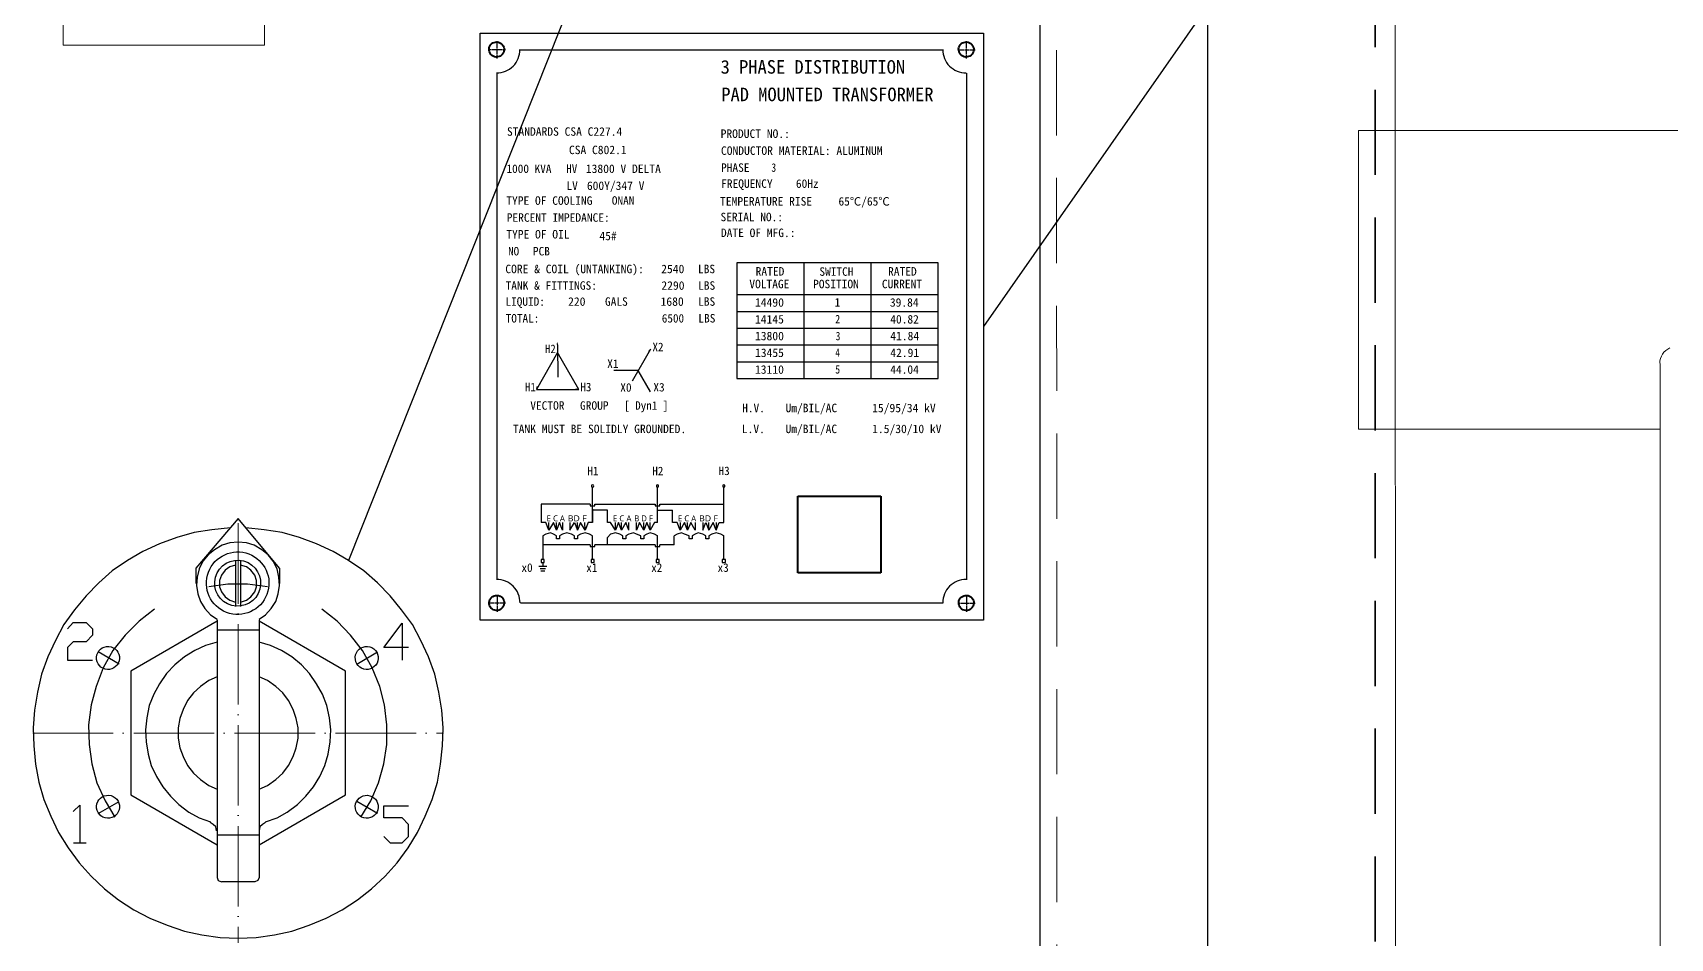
# Model space of a CAD drawing. Header units: millimetres. Extents: x -41310 to 13905, y 1865 to 89610.
# Drawn here: x 6033.7 to 6522.1, y 6942.7 to 7212.7 of the extents above; entities that cross this region are included whole.
import ezdxf

# ---------------------------------------------------------------- set-up
doc = ezdxf.new("R2010")
doc.units = ezdxf.units.MM
for name, pattern in [('ACAD_ISO04W100', [30, 24, -3, 0, -3]), ('CENTER2', [1.125, 0.75, -0.125, 0.125, -0.125]), ('DASHED', [19.05, 12.7, -6.35])]:
    doc.linetypes.add(name, pattern=pattern)
for name, color, linetype in [('01粗实线', 7, 'Continuous'), ('5尺寸标注层', 3, 'Continuous'), ('PDF_Geometry', 7, 'Continuous'), ('PDF_Solid Fills', 7, 'Continuous'), ('PDF_Text', 7, 'Continuous'), ('PDF_几何图形', 7, 'Continuous')]:
    doc.layers.add(name, color=color, linetype=linetype)
for name, color, linetype, lineweight in [('04细虚线', 6, 'DASHED', 20), ('06细中心线', 1, 'ACAD_ISO04W100', 20), ('1中心线', 1, 'CENTER2', 20), ('1粗实线', 4, 'Continuous', 40), ('1轮廓实线层', 7, 'Continuous', 0), ('2虚线层', 6, 'DASHED', 35)]:
    doc.layers.add(name, color=color, linetype=linetype, lineweight=lineweight)
doc.styles.add('PDF FangSong', font='simfang.ttf')
doc.styles.add('PDF Microsoft YaHei', font='msyh.ttc')

msp = doc.modelspace()

# ---------------------------------------------------------------- hatches: boundary and pattern name
at = {"layer": 'PDF_Solid Fills', "transparency": 33554559, "extrusion": (-0.004685, -0.017452, 0.999837)}
for points in [[(4132.32, 8483.37), (4132.76, 8482.62), (4132.32, 8482.5)], [(4133.12, 8480.39), (4133.9, 8479.9), (4133.57, 8479.58)], [(4159.63, 8488.49), (4159.63, 8487.62), (4159.19, 8487.73)], [(4150.69, 8479.52), (4151.45, 8479.96), (4151.56, 8479.52)], [(4129.85, 8468.11), (4129.83, 8469.03), (4130.27, 8468.92)], [(4142.11, 8471.4), (4141.3, 8470.95), (4141.18, 8471.38)], [(4162.92, 8476.23), (4162.15, 8476.72), (4162.47, 8477.04)]]:
    msp.add_hatch(color=256, dxfattribs=at).paths.add_polyline_path(points)

# ---------------------------------------------------------------- linework, layer by layer
at = {"layer": '01粗实线', "ltscale": 2, "extrusion": (-0.004685, -0.017452, 0.999837)}
for p, q in [((6384.06, 7442.98, 159.84), (6384.16, 6193.17, 138.02)), ((6334.06, 7392.99, 158.73), (6334.16, 6243.16, 138.66))]:
    msp.add_line(p, q, dxfattribs=at)
at = {"layer": '04细虚线', "ltscale": 2, "extrusion": (-0.004685, -0.017452, 0.999837)}
msp.add_line((6339.06, 7397.99, 158.84), (6339.16, 6238.16, 138.6), dxfattribs=at)
at = {"layer": '06细中心线', "extrusion": (-0.004685, -0.017452, 0.999837)}
for p, q in [((6094.95, 7066.45, 151.91), (6094.96, 6941.31, 149.72)), ((6033.71, 7003.88, 150.53), (6156.2, 7003.88, 151.1))]:
    msp.add_line(p, q, dxfattribs=at)
at = {"layer": '1中心线', "lineweight": 25, "extrusion": (-0.004685, -0.017452, 0.999837)}
for p, q in [((6172.17, 7205.04, 154.69), (6172.17, 7210.15, 154.78)), ((6312.22, 7205.04, 155.35), (6312.22, 7210.15, 155.44)), ((6174.72, 7207.6, 154.75), (6169.61, 7207.6, 154.72)), ((6309.67, 7207.6, 155.38), (6314.78, 7207.6, 155.4)), ((6174.74, 7042.57, 151.87), (6169.63, 7042.57, 151.84)), ((6172.18, 7045.12, 151.9), (6172.18, 7040.01, 151.81)), ((6309.68, 7042.57, 152.5), (6314.79, 7042.57, 152.52)), ((6312.24, 7045.12, 152.55), (6312.24, 7040.01, 152.47))]:
    msp.add_line(p, q, dxfattribs=at)
at = {"layer": '1粗实线', "ltscale": 196.02172, "extrusion": (-0.004685, -0.017452, 0.999837)}
msp.add_line((6239.82, 7077.52, 152.78), (6239.82, 7077.52, 152.78), dxfattribs=at)
at = {"layer": '1粗实线', "ltscale": 196.02172}
for p, q in [((6261.91, 7051.62, 152.43), (6261.91, 7074.46, 152.83)), ((6261.91, 7074.46, 152.83), (6286.68, 7074.46, 152.95)), ((6286.68, 7074.46, 152.95), (6286.69, 7051.62, 152.55)), ((6286.69, 7051.62, 152.55), (6261.91, 7051.62, 152.43))]:
    msp.add_line(p, q, dxfattribs=at)
at = {"layer": '1粗实线', "ltscale": 196.02172, "extrusion": (-0.004685, -0.017452, 0.999837)}
for centre in [(4092.25, 8562.86), (4227.51, 8599.18), (4135.05, 8403.45), (4270.32, 8439.77)]:
    msp.add_circle(centre, 2.25, dxfattribs=at)
at = {"layer": '1轮廓实线层', "ltscale": 2, "extrusion": (-0.004685, -0.017452, 0.999837)}
msp.add_line((6440.05, 7534.97, 161.7), (6440.18, 5989.2, 134.72), dxfattribs=at)
at = {"layer": '1轮廓实线层', "extrusion": (-0.004685, -0.017452, 0.999837)}
for p, q in [((6042.78, 7269.01, 155.2), (6042.79, 7209.02, 154.15)), ((6102.79, 7209.02, 154.43), (6102.78, 7269.01, 155.48)), ((6042.79, 7209.02, 154.15), (6102.79, 7209.02, 154.43)), ((7099.07, 7183.52, 158.66), (6429.08, 7183.52, 155.52)), ((6429.09, 7094.53, 153.96), (6429.08, 7183.52, 155.52)), ((6519.16, 6164.18, 138.15), (6519.08, 7114.03, 154.73)), ((6519.09, 7094.53, 154.39), (6429.09, 7094.53, 153.96))]:
    msp.add_line(p, q, dxfattribs=at)
msp.add_arc((4456.39, 8563.74), 5, 128.6083, 195.0301, dxfattribs=at)
at = {"layer": '2虚线层', "ltscale": 2, "extrusion": (-0.004685, -0.017452, 0.999837)}
msp.add_line((6434.18, 5989.2, 134.69), (6434.05, 7534.97, 161.68), dxfattribs=at)
at = {"layer": '5尺寸标注层', "ltscale": 2, "extrusion": (-0.004685, -0.017452, 0.999837)}
for p, q in [((6394.25, 7724.75, 82.12), (6127.9, 7055.31, 151.87)), ((6736.8, 7725.59, 83.74), (6317.23, 7125.08, 153.97))]:
    msp.add_line(p, q, dxfattribs=at)
at = {"layer": 'PDF_Geometry', "lineweight": 25, "extrusion": (-0.004685, -0.017452, 0.999837)}
for p, q in [((6167.17, 7212.6, 154.8), (6317.22, 7212.6, 155.5)), ((6167.18, 7037.57, 151.74), (6167.17, 7212.6, 154.8)), ((6317.22, 7212.6, 155.5), (6317.24, 7037.57, 152.45)), ((6179.13, 7207.6, 154.77), (6305.2, 7207.6, 155.36)), ((6172.18, 7049.59, 151.98), (6172.17, 7200.63, 154.61)), ((6312.17, 7200.63, 155.27), (6312.18, 7049.59, 152.63)), ((6303.74, 7144.04, 154.24), (6243.69, 7144.04, 153.96)), ((6243.69, 7144.04, 153.96), (6243.69, 7109.61, 153.36)), ((6263.69, 7144.04, 154.05), (6263.69, 7109.61, 153.45)), ((6283.69, 7144.04, 154.15), (6283.69, 7109.61, 153.55)), ((6303.75, 7109.61, 153.64), (6303.74, 7144.04, 154.24)), ((6243.69, 7134.66, 153.8), (6303.75, 7134.66, 154.08)), ((6243.69, 7129.61, 153.71), (6303.75, 7129.61, 153.99)), ((6243.69, 7124.61, 153.62), (6303.75, 7124.61, 153.9)), ((6190.26, 7117.36, 153.24), (6183.92, 7106.35, 153.02)), ((6190.26, 7119.61, 153.28), (6190.27, 7110, 153.12)), ((6196.61, 7106.35, 153.08), (6190.26, 7117.36, 153.24)), ((6217.96, 7118.31, 153.39), (6212.46, 7108.82, 153.2)), ((6243.69, 7119.61, 153.53), (6303.75, 7119.61, 153.82)), ((6214.31, 7111.97, 153.26), (6207.01, 7111.97, 153.23)), ((6217.96, 7105.62, 153.17), (6214.31, 7111.97, 153.26)), ((6243.69, 7114.61, 153.45), (6303.75, 7114.61, 153.73)), ((6183.92, 7106.35, 153.02), (6196.61, 7106.35, 153.08)), ((6243.69, 7109.61, 153.36), (6303.75, 7109.61, 153.64)), ((6200.38, 7077.77, 152.6), (6200.32, 7077.55, 152.6)), ((6200.38, 7077.77, 152.6), (6200.32, 7077.55, 152.6)), ((6200.32, 7077.55, 152.6), (6200.38, 7077.27, 152.59)), ((6200.32, 7077.55, 152.6), (6200.38, 7077.27, 152.59)), ((6200.66, 7077.88, 152.6), (6200.38, 7077.77, 152.6)), ((6200.66, 7077.88, 152.6), (6200.38, 7077.77, 152.6)), ((6200.38, 7077.27, 152.59), (6200.66, 7077.15, 152.59)), ((6200.38, 7077.27, 152.59), (6200.66, 7077.15, 152.59)), ((6200.94, 7077.77, 152.6), (6200.66, 7077.88, 152.6)), ((6200.94, 7077.77, 152.6), (6200.66, 7077.88, 152.6)), ((6200.66, 7077.15, 152.59), (6200.94, 7077.27, 152.59)), ((6200.66, 7077.15, 152.59), (6200.94, 7077.27, 152.59)), ((6200.66, 7066.61, 152.41), (6200.66, 7077.15, 152.59)), ((6201, 7077.55, 152.6), (6200.94, 7077.77, 152.6)), ((6201, 7077.55, 152.6), (6200.94, 7077.77, 152.6)), ((6200.94, 7077.27, 152.59), (6201, 7077.55, 152.6)), ((6200.94, 7077.27, 152.59), (6201, 7077.55, 152.6)), ((6219.76, 7077.77, 152.69), (6219.71, 7077.55, 152.69)), ((6219.71, 7077.55, 152.69), (6219.76, 7077.27, 152.68)), ((6220.04, 7077.88, 152.69), (6219.76, 7077.77, 152.69)), ((6219.76, 7077.27, 152.68), (6220.04, 7077.15, 152.68)), ((6220.32, 7077.77, 152.69), (6220.04, 7077.88, 152.69)), ((6220.04, 7077.15, 152.68), (6220.32, 7077.27, 152.69)), ((6220.04, 7066.61, 152.5), (6220.04, 7077.15, 152.68)), ((6220.38, 7077.55, 152.69), (6220.32, 7077.77, 152.69)), ((6220.32, 7077.27, 152.69), (6220.38, 7077.55, 152.69)), ((6239.54, 7077.77, 152.78), (6239.48, 7077.55, 152.78)), ((6239.48, 7077.55, 152.78), (6239.54, 7077.27, 152.78)), ((6239.82, 7077.88, 152.79), (6239.54, 7077.77, 152.78)), ((6239.54, 7077.27, 152.78), (6239.82, 7077.15, 152.77)), ((6240.1, 7077.77, 152.79), (6239.82, 7077.88, 152.79)), ((6239.82, 7077.15, 152.77), (6240.1, 7077.27, 152.78)), ((6239.82, 7066.61, 152.59), (6239.82, 7077.15, 152.77)), ((6240.16, 7077.55, 152.78), (6240.1, 7077.77, 152.79)), ((6240.1, 7077.27, 152.78), (6240.16, 7077.55, 152.78)), ((6185.38, 7072.12, 152.43), (6185.38, 7066.61, 152.34)), ((6199.99, 7072.12, 152.5), (6185.38, 7072.12, 152.43)), ((6199.99, 7072.12, 152.5), (6199.99, 7071.67, 152.49)), ((6201.34, 7071.67, 152.5), (6201.34, 7072.12, 152.51)), ((6201.34, 7072.12, 152.51), (6219.37, 7072.12, 152.59)), ((6219.37, 7072.12, 152.59), (6219.37, 7071.67, 152.58)), ((6220.72, 7071.67, 152.59), (6220.72, 7072.12, 152.6)), ((6220.72, 7072.12, 152.6), (6239.82, 7072.12, 152.69)), ((6199.99, 7071.67, 152.49), (6201.34, 7071.67, 152.5)), ((6200.66, 7066.61, 152.41), (6200.66, 7070.66, 152.48)), ((6200.66, 7070.66, 152.48), (6200.66, 7066.61, 152.41)), ((6205.16, 7070.38, 152.49), (6200.66, 7070.38, 152.47)), ((6205.16, 7066.61, 152.43), (6205.16, 7070.38, 152.49)), ((6219.37, 7071.67, 152.58), (6220.72, 7071.67, 152.59)), ((6220.04, 7070.38, 152.56), (6224.54, 7070.38, 152.58)), ((6224.54, 7066.61, 152.52), (6224.54, 7070.38, 152.58)), ((6186.73, 7066.61, 152.34), (6185.38, 7066.61, 152.34)), ((6186.73, 7063.13, 152.28), (6185.83, 7062.68, 152.27)), ((6185.83, 7062.68, 152.27), (6185.83, 7055.6, 152.15)), ((6187.63, 7064.36, 152.31), (6186.73, 7066.61, 152.34)), ((6188.08, 7063.58, 152.3), (6186.73, 7063.13, 152.28)), ((6188.98, 7066.61, 152.35), (6187.63, 7064.36, 152.31)), ((6187.63, 7064.36, 152.31), (6187.63, 7066.61, 152.35)), ((6188.98, 7063.13, 152.29), (6188.08, 7063.58, 152.3)), ((6189.88, 7064.36, 152.32), (6188.98, 7066.61, 152.35)), ((6189.88, 7062.68, 152.29), (6188.98, 7063.13, 152.29)), ((6190.77, 7066.61, 152.36), (6189.88, 7064.36, 152.32)), ((6189.88, 7064.36, 152.32), (6189.88, 7066.61, 152.36)), ((6189.88, 7061.78, 152.27), (6189.88, 7062.68, 152.29)), ((6191.67, 7064.36, 152.33), (6190.77, 7066.61, 152.36)), ((6191.67, 7063.13, 152.3), (6190.77, 7062.68, 152.29)), ((6190.77, 7062.68, 152.29), (6190.77, 7061.78, 152.28)), ((6191.67, 7066.61, 152.36), (6191.67, 7064.36, 152.33)), ((6193.02, 7063.58, 152.32), (6191.67, 7063.13, 152.3)), ((6194.37, 7063.13, 152.32), (6193.02, 7063.58, 152.32)), ((6193.92, 7066.61, 152.38), (6193.92, 7064.36, 152.34)), ((6193.92, 7064.36, 152.34), (6195.27, 7066.61, 152.38)), ((6195.27, 7062.68, 152.31), (6194.37, 7063.13, 152.32)), ((6195.27, 7066.61, 152.38), (6196.17, 7064.36, 152.35)), ((6195.27, 7061.78, 152.3), (6195.27, 7062.68, 152.31)), ((6197.07, 7066.61, 152.39), (6196.17, 7064.36, 152.35)), ((6196.17, 7064.36, 152.35), (6196.17, 7066.61, 152.39)), ((6197.07, 7063.13, 152.33), (6196.17, 7062.68, 152.32)), ((6196.17, 7062.68, 152.32), (6196.17, 7061.78, 152.3)), ((6198.42, 7064.36, 152.36), (6197.07, 7066.61, 152.39)), ((6198.42, 7063.58, 152.34), (6197.07, 7063.13, 152.33)), ((6198.42, 7064.36, 152.36), (6198.41, 7066.61, 152.4)), ((6199.31, 7066.61, 152.4), (6198.42, 7064.36, 152.36)), ((6199.76, 7063.13, 152.34), (6198.42, 7063.58, 152.34)), ((6200.66, 7066.61, 152.41), (6199.31, 7066.61, 152.4)), ((6200.66, 7062.68, 152.34), (6199.76, 7063.13, 152.34)), ((6200.66, 7055.6, 152.21), (6200.66, 7062.68, 152.34)), ((6206.06, 7066.61, 152.43), (6205.16, 7066.61, 152.43)), ((6206.06, 7063.13, 152.37), (6205.16, 7062.23, 152.35)), ((6205.16, 7059.98, 152.31), (6205.16, 7062.23, 152.35)), ((6207.46, 7064.36, 152.4), (6206.06, 7066.61, 152.43)), ((6207.46, 7063.58, 152.39), (6206.06, 7063.13, 152.37)), ((6208.36, 7066.61, 152.44), (6207.46, 7064.36, 152.4)), ((6207.46, 7064.36, 152.4), (6207.46, 7066.61, 152.44)), ((6208.81, 7063.13, 152.38), (6207.46, 7063.58, 152.39)), ((6209.26, 7064.36, 152.41), (6208.36, 7066.61, 152.44)), ((6209.71, 7062.68, 152.38), (6208.81, 7063.13, 152.38)), ((6209.26, 7064.36, 152.41), (6209.26, 7066.61, 152.45)), ((6210.61, 7066.61, 152.45), (6209.26, 7064.36, 152.41)), ((6209.71, 7061.78, 152.37), (6209.71, 7062.68, 152.38)), ((6211.5, 7064.36, 152.42), (6210.61, 7066.61, 152.45)), ((6211.5, 7063.13, 152.4), (6210.61, 7062.68, 152.38)), ((6210.61, 7062.68, 152.38), (6210.61, 7061.78, 152.37)), ((6211.5, 7064.36, 152.42), (6211.5, 7066.61, 152.46)), ((6212.85, 7063.58, 152.41), (6211.5, 7063.13, 152.4)), ((6213.75, 7063.13, 152.41), (6212.85, 7063.58, 152.41)), ((6214.65, 7066.61, 152.47), (6213.75, 7064.36, 152.43)), ((6213.75, 7064.36, 152.43), (6213.75, 7066.61, 152.47)), ((6215.1, 7062.68, 152.41), (6213.75, 7063.13, 152.41)), ((6216, 7064.36, 152.44), (6214.65, 7066.61, 152.47)), ((6215.1, 7061.78, 152.39), (6215.1, 7062.68, 152.41)), ((6216.9, 7066.61, 152.48), (6216, 7064.36, 152.44)), ((6216, 7064.36, 152.44), (6216, 7066.61, 152.48)), ((6216.9, 7063.13, 152.42), (6216, 7062.68, 152.41)), ((6216, 7062.68, 152.41), (6216, 7061.78, 152.39)), ((6217.8, 7064.36, 152.45), (6216.9, 7066.61, 152.48)), ((6217.8, 7063.58, 152.43), (6216.9, 7063.13, 152.42)), ((6219.15, 7066.61, 152.49), (6217.8, 7064.36, 152.45)), ((6217.8, 7064.36, 152.45), (6217.8, 7066.61, 152.49)), ((6219.15, 7063.13, 152.43), (6217.8, 7063.58, 152.43)), ((6220.04, 7066.61, 152.5), (6219.15, 7066.61, 152.49)), ((6220.04, 7062.68, 152.43), (6219.15, 7063.13, 152.43)), ((6220.04, 7062.68, 152.43), (6220.1, 7062.68, 152.43)), ((6220.04, 7055.6, 152.31), (6220.04, 7062.68, 152.43)), ((6225.89, 7066.61, 152.53), (6224.54, 7066.61, 152.52)), ((6225.89, 7063.13, 152.46), (6224.99, 7062.68, 152.45)), ((6224.99, 7059.98, 152.41), (6224.99, 7062.68, 152.45)), ((6226.79, 7064.36, 152.49), (6225.89, 7066.61, 152.53)), ((6227.24, 7063.58, 152.48), (6225.89, 7063.13, 152.46)), ((6226.79, 7066.61, 152.53), (6226.79, 7064.36, 152.49)), ((6228.13, 7066.61, 152.54), (6226.79, 7064.36, 152.49)), ((6228.13, 7063.13, 152.47), (6227.24, 7063.58, 152.48)), ((6229.03, 7064.36, 152.5), (6228.13, 7066.61, 152.54)), ((6229.48, 7062.68, 152.47), (6228.13, 7063.13, 152.47)), ((6229.03, 7064.36, 152.5), (6229.03, 7066.61, 152.54)), ((6229.93, 7066.61, 152.54), (6229.03, 7064.36, 152.5)), ((6229.48, 7061.78, 152.46), (6229.48, 7062.68, 152.47)), ((6231.28, 7064.36, 152.51), (6229.93, 7066.61, 152.54)), ((6231.28, 7063.13, 152.49), (6230.38, 7062.68, 152.48)), ((6230.38, 7062.68, 152.48), (6230.38, 7061.78, 152.46)), ((6231.28, 7066.61, 152.55), (6231.28, 7064.36, 152.51)), ((6232.18, 7063.58, 152.5), (6231.28, 7063.13, 152.49)), ((6233.53, 7063.13, 152.5), (6232.18, 7063.58, 152.5)), ((6233.53, 7066.61, 152.56), (6233.53, 7064.36, 152.52)), ((6233.53, 7064.36, 152.52), (6234.43, 7066.61, 152.57)), ((6234.43, 7062.68, 152.5), (6233.53, 7063.13, 152.5)), ((6234.43, 7066.61, 152.57), (6235.32, 7064.36, 152.53)), ((6234.43, 7061.78, 152.48), (6234.43, 7062.68, 152.5)), ((6236.67, 7066.61, 152.58), (6235.32, 7064.36, 152.53)), ((6235.32, 7064.36, 152.53), (6235.32, 7066.61, 152.57)), ((6236.22, 7063.13, 152.51), (6235.32, 7062.68, 152.5)), ((6235.32, 7062.68, 152.5), (6235.32, 7061.78, 152.49)), ((6237.57, 7063.58, 152.53), (6236.22, 7063.13, 152.51)), ((6237.57, 7064.36, 152.54), (6236.67, 7066.61, 152.58)), ((6237.57, 7064.36, 152.54), (6238.47, 7066.61, 152.58)), ((6237.57, 7066.61, 152.58), (6237.57, 7064.36, 152.54)), ((6238.92, 7063.13, 152.53), (6237.57, 7063.58, 152.53)), ((6238.47, 7066.61, 152.58), (6239.82, 7066.61, 152.59)), ((6239.82, 7062.68, 152.52), (6238.92, 7063.13, 152.53)), ((6239.82, 7062.68, 152.52), (6239.88, 7062.68, 152.52)), ((6239.82, 7055.6, 152.4), (6239.82, 7062.68, 152.52)), ((6199.99, 7059.98, 152.29), (6185.83, 7059.98, 152.22)), ((6190.77, 7061.78, 152.28), (6189.88, 7061.78, 152.27)), ((6196.17, 7061.78, 152.3), (6195.27, 7061.78, 152.3)), ((6199.99, 7059.98, 152.29), (6199.99, 7059.53, 152.28)), ((6199.99, 7059.53, 152.28), (6201.34, 7059.53, 152.29)), ((6201.34, 7059.53, 152.29), (6201.34, 7059.98, 152.29)), ((6219.37, 7059.98, 152.38), (6201.34, 7059.98, 152.29)), ((6210.61, 7061.78, 152.37), (6209.71, 7061.78, 152.37)), ((6216, 7061.78, 152.39), (6215.1, 7061.78, 152.39)), ((6219.37, 7059.98, 152.38), (6219.37, 7059.53, 152.37)), ((6219.37, 7059.53, 152.37), (6220.72, 7059.53, 152.38)), ((6220.72, 7059.53, 152.38), (6220.72, 7059.98, 152.39)), ((6224.99, 7059.98, 152.41), (6220.72, 7059.98, 152.39)), ((6230.38, 7061.78, 152.46), (6229.48, 7061.78, 152.46)), ((6235.32, 7061.78, 152.49), (6234.43, 7061.78, 152.48)), ((6187.01, 7053.52, 152.11), (6184.6, 7053.52, 152.1)), ((6186.62, 7052.85, 152.1), (6185.05, 7052.85, 152.09)), ((6185.83, 7055.6, 152.15), (6185.38, 7055.6, 152.14)), ((6185.38, 7055.6, 152.14), (6185.38, 7055.15, 152.14)), ((6185.38, 7055.15, 152.14), (6185.38, 7054.7, 152.13)), ((6185.38, 7054.7, 152.13), (6185.83, 7054.7, 152.13)), ((6186.28, 7055.6, 152.15), (6185.83, 7055.6, 152.15)), ((6185.83, 7054.7, 152.13), (6186.28, 7054.7, 152.13)), ((6185.83, 7054.7, 152.13), (6185.83, 7053.52, 152.11)), ((6186.28, 7055.15, 152.14), (6186.28, 7055.6, 152.15)), ((6186.28, 7054.7, 152.13), (6186.28, 7055.15, 152.14)), ((6200.66, 7055.6, 152.21), (6200.21, 7055.6, 152.21)), ((6200.21, 7055.6, 152.21), (6200.21, 7055.15, 152.2)), ((6200.21, 7055.15, 152.2), (6200.21, 7054.7, 152.2)), ((6200.21, 7054.7, 152.2), (6200.66, 7054.7, 152.2)), ((6201.11, 7055.6, 152.22), (6200.66, 7055.6, 152.21)), ((6200.66, 7054.7, 152.2), (6201.11, 7054.7, 152.2)), ((6201.11, 7055.15, 152.21), (6201.11, 7055.6, 152.22)), ((6201.11, 7054.7, 152.2), (6201.11, 7055.15, 152.21)), ((6220.04, 7055.6, 152.31), (6219.6, 7055.6, 152.3)), ((6219.6, 7055.6, 152.3), (6219.6, 7055.15, 152.3)), ((6219.6, 7055.15, 152.3), (6219.6, 7054.7, 152.29)), ((6219.6, 7054.7, 152.29), (6220.04, 7054.7, 152.29)), ((6220.49, 7055.6, 152.31), (6220.04, 7055.6, 152.31)), ((6220.04, 7054.7, 152.29), (6220.49, 7054.7, 152.29)), ((6220.49, 7055.15, 152.3), (6220.49, 7055.6, 152.31)), ((6220.49, 7054.7, 152.29), (6220.49, 7055.15, 152.3)), ((6239.82, 7055.6, 152.4), (6239.37, 7055.6, 152.4)), ((6239.37, 7055.6, 152.4), (6239.37, 7055.15, 152.39)), ((6239.37, 7055.15, 152.39), (6239.37, 7054.7, 152.38)), ((6239.37, 7054.7, 152.38), (6239.82, 7054.7, 152.38)), ((6240.27, 7055.6, 152.4), (6239.82, 7055.6, 152.4)), ((6239.82, 7054.7, 152.38), (6240.27, 7054.7, 152.38)), ((6240.27, 7055.15, 152.39), (6240.27, 7055.6, 152.4)), ((6240.27, 7054.7, 152.38), (6240.27, 7055.15, 152.39)), ((6186.45, 7052.17, 152.09), (6185.21, 7052.17, 152.08)), ((6305.21, 7042.57, 152.48), (6179.15, 7042.57, 151.89)), ((6317.24, 7037.57, 152.45), (6167.18, 7037.57, 151.74))]:
    msp.add_line(p, q, dxfattribs=at)
for centre, radius, start, end in [((4092.29, 8562.82), 6.93, 284.7489, 15.4806), ((4227.46, 8599.13), 6.95, 194.7661, 285.0568), ((4135.05, 8403.5), 6.96, 14.6205, 105.1475), ((4270.27, 8439.79), 6.99, 105.1755, 195.2421)]:
    msp.add_arc(centre, radius, start, end, dxfattribs=at)
at = {"layer": 'PDF_几何图形', "extrusion": (-0.004685, -0.017452, 0.999837)}
for p, q in [((6094.95, 7067.88, 151.93), (6082.37, 7053.02, 151.62)), ((6107.33, 7053.02, 151.73), (6094.95, 7067.88, 151.93)), ((6076.66, 7062.17, 151.75), (6071.52, 7060.26, 151.69)), ((6081.8, 7063.69, 151.8), (6076.66, 7062.17, 151.75)), ((6087.14, 7064.45, 151.84), (6081.8, 7063.69, 151.8)), ((6092.66, 7065.02, 151.87), (6087.14, 7064.45, 151.84)), ((6102.76, 7064.45, 151.91), (6097.23, 7065.02, 151.89)), ((6108.09, 7063.69, 151.92), (6102.76, 7064.45, 151.91)), ((6113.23, 7062.17, 151.92), (6108.09, 7063.69, 151.92)), ((6118.38, 7060.26, 151.91), (6113.23, 7062.17, 151.92)), ((6066.56, 7057.98, 151.63), (6061.99, 7055.31, 151.56)), ((6071.52, 7060.26, 151.69), (6066.56, 7057.98, 151.63)), ((6087.9, 7058.55, 151.74), (6085.99, 7057.02, 151.7)), ((6090.18, 7059.88, 151.77), (6087.9, 7058.55, 151.74)), ((6092.47, 7060.64, 151.8), (6090.18, 7059.88, 151.77)), ((6094.95, 7060.83, 151.81), (6092.47, 7060.64, 151.8)), ((6097.42, 7060.64, 151.82), (6094.95, 7060.83, 151.81)), ((6099.71, 7059.88, 151.82), (6097.42, 7060.64, 151.82)), ((6101.99, 7058.55, 151.8), (6099.71, 7059.88, 151.82)), ((6103.9, 7057.02, 151.79), (6101.99, 7058.55, 151.8)), ((6123.33, 7057.98, 151.89), (6118.38, 7060.26, 151.91)), ((6127.9, 7055.31, 151.87), (6123.33, 7057.98, 151.89)), ((6057.42, 7052.26, 151.49), (6053.42, 7048.64, 151.4)), ((6061.99, 7055.31, 151.56), (6057.42, 7052.26, 151.49)), ((6082.37, 7053.02, 151.62), (6082.37, 7048.45, 151.54)), ((6083.33, 7052.83, 151.62), (6082.76, 7050.36, 151.57)), ((6084.47, 7055.12, 151.66), (6083.33, 7052.83, 151.62)), ((6085.99, 7057.02, 151.7), (6084.47, 7055.12, 151.66)), ((6091.14, 7052.45, 151.65), (6089.99, 7050.93, 151.61)), ((6092.47, 7053.41, 151.67), (6091.14, 7052.45, 151.65)), ((6094.18, 7053.98, 151.69), (6092.47, 7053.41, 151.67)), ((6094.18, 7055.31, 151.71), (6094.19, 7041.6, 151.47)), ((6095.71, 7055.31, 151.72), (6095.71, 7041.6, 151.48)), ((6097.42, 7053.41, 151.69), (6095.71, 7053.98, 151.69)), ((6098.76, 7052.45, 151.68), (6097.42, 7053.41, 151.69)), ((6099.9, 7050.93, 151.66), (6098.76, 7052.45, 151.68)), ((6105.42, 7055.12, 151.76), (6103.9, 7057.02, 151.79)), ((6106.57, 7052.83, 151.73), (6105.42, 7055.12, 151.76)), ((6107.14, 7050.36, 151.68), (6106.57, 7052.83, 151.73)), ((6107.33, 7053.02, 151.73), (6107.33, 7048.45, 151.65)), ((6132.48, 7052.26, 151.84), (6127.9, 7055.31, 151.87)), ((6136.48, 7048.64, 151.79), (6132.48, 7052.26, 151.84)), ((6053.42, 7048.64, 151.4), (6049.61, 7044.83, 151.32)), ((6082.76, 7050.36, 151.57), (6082.56, 7047.88, 151.53)), ((6082.56, 7047.88, 151.53), (6082.95, 7045.41, 151.49)), ((6089.99, 7050.93, 151.61), (6089.42, 7049.41, 151.59)), ((6089.42, 7049.41, 151.59), (6089.42, 7047.5, 151.55)), ((6089.42, 7047.5, 151.55), (6089.99, 7045.98, 151.53)), ((6100.47, 7049.41, 151.64), (6099.9, 7050.93, 151.66)), ((6099.9, 7045.98, 151.57), (6100.47, 7047.5, 151.6)), ((6100.47, 7047.5, 151.6), (6100.47, 7049.41, 151.64)), ((6106.95, 7045.41, 151.6), (6107.33, 7047.88, 151.64)), ((6107.33, 7047.88, 151.64), (6107.14, 7050.36, 151.68)), ((6140.29, 7044.83, 151.74), (6136.48, 7048.64, 151.79)), ((6049.61, 7044.83, 151.32), (6046.18, 7040.64, 151.23)), ((6082.95, 7045.41, 151.49), (6083.71, 7043.12, 151.45)), ((6083.71, 7043.12, 151.45), (6085.04, 7041.03, 151.42)), ((6089.99, 7045.98, 151.53), (6091.14, 7044.45, 151.51)), ((6091.14, 7044.45, 151.51), (6092.47, 7043.5, 151.5)), ((6092.47, 7043.5, 151.5), (6094.19, 7042.93, 151.49)), ((6095.71, 7042.93, 151.5), (6097.42, 7043.5, 151.52)), ((6097.42, 7043.5, 151.52), (6098.76, 7044.45, 151.54)), ((6098.76, 7044.45, 151.54), (6099.9, 7045.98, 151.57)), ((6104.85, 7041.03, 151.51), (6106.19, 7043.12, 151.55)), ((6106.19, 7043.12, 151.55), (6106.95, 7045.41, 151.6)), ((6143.72, 7040.64, 151.69), (6140.29, 7044.83, 151.74)), ((6046.18, 7040.64, 151.23), (6042.94, 7036.26, 151.14)), ((6085.04, 7041.03, 151.42), (6086.76, 7039.12, 151.39)), ((6086.76, 7039.12, 151.39), (6088.66, 7037.79, 151.38)), ((6088.66, 7037.6, 151.38), (6088.67, 6960.84, 150.04)), ((6101.23, 7037.79, 151.44), (6103.14, 7039.12, 151.47)), ((6101.23, 7037.6, 151.43), (6101.24, 6960.84, 150.09)), ((6103.14, 7039.12, 151.47), (6104.85, 7041.03, 151.51)), ((6146.95, 7036.26, 151.63), (6143.72, 7040.64, 151.69)), ((6042.94, 7036.26, 151.14), (6040.47, 7031.5, 151.04)), ((6044.09, 7034.93, 151.12), (6045.8, 7036.83, 151.16)), ((6045.8, 7036.83, 151.16), (6049.61, 7036.83, 151.18)), ((6049.61, 7036.83, 151.18), (6051.51, 7034.93, 151.16)), ((6051.51, 7033.03, 151.12), (6049.61, 7031.12, 151.08)), ((6051.51, 7034.93, 151.16), (6051.51, 7033.03, 151.12)), ((6088.66, 7037.22, 151.37), (6062.95, 7022.36, 150.99)), ((6101.23, 7034.55, 151.38), (6088.66, 7034.55, 151.32)), ((6126.95, 7022.36, 151.29), (6101.23, 7037.22, 151.43)), ((6138.38, 7029.41, 151.47), (6143.91, 7036.64, 151.62)), ((6143.91, 7036.64, 151.62), (6143.91, 7025.6, 151.43)), ((6149.43, 7031.5, 151.55), (6146.95, 7036.26, 151.63)), ((6040.47, 7031.5, 151.04), (6038.18, 7026.55, 150.95)), ((6045.8, 7031.12, 151.06), (6044.09, 7029.41, 151.02)), ((6044.09, 7029.41, 151.02), (6044.09, 7025.6, 150.96)), ((6049.61, 7031.12, 151.08), (6045.8, 7031.12, 151.06)), ((6082, 7028.45, 151.18), (6078.95, 7026.55, 151.14)), ((6085.23, 7029.98, 151.23), (6082, 7028.45, 151.18)), ((6088.66, 7030.93, 151.26), (6085.23, 7029.98, 151.23)), ((6104.66, 7029.98, 151.32), (6101.24, 7030.93, 151.32)), ((6107.9, 7028.45, 151.31), (6104.66, 7029.98, 151.32)), ((6110.95, 7026.55, 151.29), (6107.9, 7028.45, 151.31)), ((6145.81, 7029.41, 151.5), (6138.38, 7029.41, 151.47)), ((6151.72, 7026.55, 151.48), (6149.43, 7031.5, 151.55)), ((6038.18, 7026.55, 150.95), (6036.28, 7021.41, 150.85)), ((6044.09, 7025.6, 150.96), (6051.52, 7025.6, 150.99)), ((6076.09, 7024.26, 151.08), (6073.61, 7021.6, 151.03)), ((6078.95, 7026.55, 151.14), (6076.09, 7024.26, 151.08)), ((6113.81, 7024.26, 151.26), (6110.95, 7026.55, 151.29)), ((6116.29, 7021.6, 151.23), (6113.81, 7024.26, 151.26)), ((6153.62, 7021.41, 151.4), (6151.72, 7026.55, 151.48)), ((6036.28, 7021.41, 150.85), (6035.13, 7016.07, 150.75)), ((6062.95, 7022.36, 150.99), (6062.95, 6985.41, 150.34)), ((6071.52, 7018.55, 150.96), (6069.8, 7015.5, 150.9)), ((6073.61, 7021.6, 151.03), (6071.52, 7018.55, 150.96)), ((6086.19, 7019.5, 151.05), (6083.71, 7017.79, 151.01)), ((6088.66, 7020.64, 151.08), (6086.19, 7019.5, 151.05)), ((6103.71, 7019.5, 151.13), (6101.24, 7020.64, 151.14)), ((6106.19, 7017.79, 151.11), (6103.71, 7019.5, 151.13)), ((6118.38, 7018.55, 151.18), (6116.29, 7021.6, 151.23)), ((6120.1, 7015.5, 151.14), (6118.38, 7018.55, 151.18)), ((6126.96, 6985.41, 150.64), (6126.95, 7022.36, 151.29)), ((6154.77, 7016.07, 151.31), (6153.62, 7021.41, 151.4)), ((6035.13, 7016.07, 150.75), (6034.18, 7010.74, 150.65)), ((6069.8, 7015.5, 150.9), (6068.47, 7012.07, 150.84)), ((6079.9, 7013.6, 150.92), (6078.57, 7010.93, 150.86)), ((6081.62, 7015.88, 150.96), (6079.9, 7013.6, 150.92)), ((6083.71, 7017.79, 151.01), (6081.62, 7015.88, 150.96)), ((6108.28, 7015.88, 151.09), (6106.19, 7017.79, 151.11)), ((6110, 7013.6, 151.06), (6108.28, 7015.88, 151.09)), ((6111.33, 7010.93, 151.02), (6110, 7013.6, 151.06)), ((6121.43, 7012.07, 151.08), (6120.1, 7015.5, 151.14)), ((6155.72, 7010.74, 151.22), (6154.77, 7016.07, 151.31)), ((6034.18, 7010.74, 150.65), (6033.8, 7005.41, 150.56)), ((6067.71, 7008.45, 150.77), (6067.33, 7004.84, 150.7)), ((6068.47, 7012.07, 150.84), (6067.71, 7008.45, 150.77)), ((6077.62, 7008.26, 150.81), (6077.04, 7005.41, 150.76)), ((6078.57, 7010.93, 150.86), (6077.62, 7008.26, 150.81)), ((6112.29, 7008.26, 150.97), (6111.33, 7010.93, 151.02)), ((6112.86, 7005.41, 150.93), (6112.29, 7008.26, 150.97)), ((6122.19, 7008.45, 151.02), (6121.43, 7012.07, 151.08)), ((6122.57, 7004.84, 150.96), (6122.19, 7008.45, 151.02)), ((6156.1, 7005.41, 151.13), (6155.72, 7010.74, 151.22)), ((6033.8, 7005.41, 150.56), (6033.99, 7000.07, 150.46)), ((6067.33, 7004.84, 150.7), (6067.52, 7001.22, 150.64)), ((6077.04, 7005.41, 150.76), (6077.04, 7002.36, 150.71)), ((6112.86, 7002.36, 150.87), (6112.86, 7005.41, 150.93)), ((6122.38, 7001.22, 150.9), (6122.57, 7004.84, 150.96)), ((6155.91, 7000.07, 151.04), (6156.1, 7005.41, 151.13)), ((6033.99, 7000.07, 150.46), (6034.56, 6994.55, 150.37)), ((6067.52, 7001.22, 150.64), (6068.09, 6997.6, 150.58)), ((6077.04, 7002.36, 150.71), (6077.62, 6999.5, 150.66)), ((6077.62, 6999.5, 150.66), (6078.57, 6996.84, 150.62)), ((6111.33, 6996.84, 150.77), (6112.29, 6999.5, 150.82)), ((6112.29, 6999.5, 150.82), (6112.86, 7002.36, 150.87)), ((6121.81, 6997.6, 150.83), (6122.38, 7001.22, 150.9)), ((6155.34, 6994.55, 150.94), (6155.91, 7000.07, 151.04)), ((6034.56, 6994.55, 150.37), (6035.52, 6989.22, 150.28)), ((6068.09, 6997.6, 150.58), (6069.04, 6994.17, 150.53)), ((6069.04, 6994.17, 150.53), (6070.57, 6990.93, 150.48)), ((6078.57, 6996.84, 150.62), (6079.9, 6994.17, 150.58)), ((6079.9, 6994.17, 150.58), (6081.62, 6991.88, 150.54)), ((6108.29, 6991.88, 150.67), (6110, 6994.17, 150.72)), ((6110, 6994.17, 150.72), (6111.33, 6996.84, 150.77)), ((6119.34, 6990.93, 150.7), (6120.86, 6994.17, 150.77)), ((6120.86, 6994.17, 150.77), (6121.81, 6997.6, 150.83)), ((6154.39, 6989.22, 150.84), (6155.34, 6994.55, 150.94)), ((6035.52, 6989.22, 150.28), (6037.04, 6984.07, 150.2)), ((6070.57, 6990.93, 150.48), (6072.47, 6987.88, 150.43)), ((6081.62, 6991.88, 150.54), (6083.71, 6989.98, 150.52)), ((6083.71, 6989.98, 150.52), (6086.19, 6988.26, 150.5)), ((6103.72, 6988.26, 150.59), (6106.19, 6989.98, 150.63)), ((6106.19, 6989.98, 150.63), (6108.29, 6991.88, 150.67)), ((6117.43, 6987.88, 150.64), (6119.34, 6990.93, 150.7)), ((6152.86, 6984.07, 150.74), (6154.39, 6989.22, 150.84)), ((6037.04, 6984.07, 150.2), (6039.14, 6979.12, 150.12)), ((6062.95, 6985.41, 150.34), (6088.67, 6970.55, 150.21)), ((6072.47, 6987.88, 150.43), (6074.76, 6985.03, 150.39)), ((6074.76, 6985.03, 150.39), (6077.24, 6982.55, 150.36)), ((6086.19, 6988.26, 150.5), (6088.67, 6987.12, 150.49)), ((6101.24, 6987.12, 150.55), (6103.72, 6988.26, 150.59)), ((6101.24, 6970.55, 150.26), (6126.96, 6985.41, 150.64)), ((6112.67, 6982.55, 150.53), (6115.15, 6985.03, 150.58)), ((6115.15, 6985.03, 150.58), (6117.43, 6987.88, 150.64)), ((6150.77, 6979.12, 150.65), (6152.86, 6984.07, 150.74)), ((6039.14, 6979.12, 150.12), (6041.42, 6974.17, 150.05)), ((6045.8, 6980.46, 150.18), (6047.71, 6982.36, 150.22)), ((6047.71, 6982.36, 150.22), (6047.71, 6971.12, 150.02)), ((6077.24, 6982.55, 150.36), (6080.28, 6980.26, 150.34)), ((6080.28, 6980.26, 150.34), (6083.33, 6978.55, 150.32)), ((6106.57, 6978.55, 150.43), (6109.62, 6980.26, 150.47)), ((6109.62, 6980.26, 150.47), (6112.67, 6982.55, 150.53)), ((6138.39, 6978.55, 150.58), (6138.39, 6982.17, 150.64)), ((6138.39, 6982.17, 150.64), (6145.82, 6982.17, 150.68)), ((6148.48, 6974.17, 150.55), (6150.77, 6979.12, 150.65)), ((6041.42, 6974.17, 150.05), (6044.28, 6969.6, 149.98)), ((6083.33, 6978.55, 150.32), (6086.76, 6977.41, 150.32)), ((6087.52, 6976.65, 150.31), (6086.57, 6977.22, 150.31)), ((6088.29, 6975.88, 150.3), (6087.52, 6976.65, 150.31)), ((6088.48, 6974.74, 150.28), (6088.29, 6975.88, 150.3)), ((6101.43, 6975.88, 150.36), (6101.24, 6974.74, 150.34)), ((6102.19, 6976.65, 150.38), (6101.43, 6975.88, 150.36)), ((6103.14, 6977.22, 150.39), (6102.19, 6976.65, 150.38)), ((6103.14, 6977.41, 150.39), (6106.57, 6978.55, 150.43)), ((6143.91, 6978.55, 150.6), (6138.39, 6978.55, 150.58)), ((6145.82, 6976.65, 150.58), (6143.91, 6978.55, 150.6)), ((6145.63, 6969.6, 150.46), (6148.48, 6974.17, 150.55)), ((6145.82, 6973.03, 150.52), (6145.82, 6976.65, 150.58)), ((6044.28, 6969.6, 149.98), (6047.52, 6965.22, 149.92)), ((6101.24, 6973.41, 150.31), (6088.67, 6973.41, 150.26)), ((6138.39, 6973.03, 150.48), (6140.29, 6971.12, 150.46)), ((6140.29, 6971.12, 150.46), (6143.91, 6971.12, 150.47)), ((6142.39, 6965.22, 150.36), (6145.63, 6969.6, 150.46)), ((6143.91, 6971.12, 150.47), (6145.82, 6973.03, 150.52)), ((6047.52, 6965.22, 149.92), (6051.14, 6961.22, 149.87)), ((6138.77, 6961.22, 150.28), (6142.39, 6965.22, 150.36)), ((6051.14, 6961.22, 149.87), (6055.14, 6957.41, 149.82)), ((6088.67, 6960.84, 150.04), (6089.05, 6959.88, 150.02)), ((6089.05, 6959.88, 150.02), (6090, 6959.5, 150.02)), ((6099.91, 6959.5, 150.07), (6090, 6959.5, 150.02)), ((6100.86, 6959.88, 150.08), (6099.91, 6959.5, 150.07)), ((6101.24, 6960.84, 150.09), (6100.86, 6959.88, 150.08)), ((6134.77, 6957.41, 150.19), (6138.77, 6961.22, 150.28)), ((6055.14, 6957.41, 149.82), (6059.33, 6954.17, 149.78)), ((6130.58, 6954.17, 150.12), (6134.77, 6957.41, 150.19)), ((6059.33, 6954.17, 149.78), (6063.9, 6951.12, 149.75)), ((6063.9, 6951.12, 149.75), (6068.67, 6948.65, 149.73)), ((6121.24, 6948.65, 149.98), (6126.01, 6951.12, 150.04)), ((6126.01, 6951.12, 150.04), (6130.58, 6954.17, 150.12)), ((6068.67, 6948.65, 149.73), (6073.81, 6946.55, 149.72)), ((6073.81, 6946.55, 149.72), (6078.95, 6944.84, 149.71)), ((6078.95, 6944.84, 149.71), (6084.1, 6943.69, 149.72)), ((6105.81, 6943.69, 149.82), (6110.96, 6944.84, 149.86)), ((6110.96, 6944.84, 149.86), (6116.1, 6946.55, 149.91)), ((6116.1, 6946.55, 149.91), (6121.24, 6948.65, 149.98)), ((6084.1, 6943.69, 149.72), (6089.62, 6942.93, 149.73)), ((6089.62, 6942.93, 149.73), (6094.96, 6942.74, 149.75)), ((6094.96, 6942.74, 149.75), (6100.29, 6942.93, 149.78)), ((6100.29, 6942.93, 149.78), (6105.81, 6943.69, 149.82))]:
    msp.add_line(p, q, dxfattribs=at)
at = {"layer": 'PDF_几何图形', "color": 180, "true_color": 0x3f00ff, "extrusion": (-0.004685, -0.017452, 0.999837)}
for p, q in [((6091.9, 7048.26, 151.58), (6086.18, 7047.5, 151.54)), ((6097.8, 7048.26, 151.6), (6091.9, 7048.26, 151.58)), ((6103.71, 7047.5, 151.62), (6097.8, 7048.26, 151.6)), ((6069.99, 7040.83, 151.34), (6065.42, 7037.22, 151.26)), ((6124.48, 7037.22, 151.54), (6119.9, 7040.83, 151.58)), ((6061.23, 7033.03, 151.17), (6057.61, 7028.45, 151.07)), ((6065.42, 7037.22, 151.26), (6061.23, 7033.03, 151.17)), ((6128.48, 7033.03, 151.48), (6124.48, 7037.22, 151.54)), ((6132.1, 7028.45, 151.42), (6128.48, 7033.03, 151.48)), ((6059.52, 7024.45, 151.01), (6053.23, 7028.07, 151.04)), ((6057.61, 7028.45, 151.07), (6054.75, 7023.31, 150.97)), ((6130.38, 7024.45, 151.34), (6136.48, 7028.07, 151.43)), ((6134.95, 7023.31, 151.34), (6132.1, 7028.45, 151.42)), ((6054.75, 7023.31, 150.97), (6052.66, 7017.79, 150.86)), ((6137.24, 7017.79, 151.26), (6134.95, 7023.31, 151.34)), ((6052.66, 7017.79, 150.86), (6051.14, 7012.26, 150.76)), ((6138.57, 7012.26, 151.17), (6137.24, 7017.79, 151.26)), ((6051.14, 7012.26, 150.76), (6050.37, 7006.36, 150.65)), ((6139.34, 7006.36, 151.07), (6138.57, 7012.26, 151.17)), ((6050.37, 7006.36, 150.65), (6050.57, 7000.45, 150.55)), ((6139.34, 7000.45, 150.96), (6139.34, 7006.36, 151.07)), ((6050.57, 7000.45, 150.55), (6051.33, 6994.74, 150.45)), ((6138.39, 6994.74, 150.86), (6139.34, 7000.45, 150.96)), ((6051.33, 6994.74, 150.45), (6052.85, 6989.03, 150.36)), ((6136.86, 6989.03, 150.75), (6138.39, 6994.74, 150.86)), ((6052.85, 6989.03, 150.36), (6055.33, 6983.69, 150.28)), ((6134.58, 6983.69, 150.65), (6136.86, 6989.03, 150.75)), ((6053.23, 6979.88, 150.2), (6059.52, 6983.5, 150.29)), ((6055.33, 6983.69, 150.28), (6058.19, 6978.74, 150.21)), ((6136.48, 6979.88, 150.59), (6130.39, 6983.5, 150.63)), ((6131.53, 6978.74, 150.55), (6134.58, 6983.69, 150.65))]:
    msp.add_line(p, q, dxfattribs=at)
at = {"layer": 'PDF_几何图形', "color": 5, "true_color": 0x0000ff, "extrusion": (-0.004685, -0.017452, 0.999837)}
msp.add_line((6045.81, 6971.12, 150.01), (6049.62, 6971.12, 150.03), dxfattribs=at)
at = {"layer": 'PDF_几何图形', "extrusion": (-0.004685, -0.017452, 0.999837)}
for centre, radius in [((4058.93, 8389.11), 9.33), ((4058.93, 8389.11), 6.86), ((4027.36, 8357.55), 3.43), ((4101.88, 8377.56), 3.43), ((4038.87, 8314.69), 3.43), ((4113.39, 8334.69), 3.43)]:
    msp.add_circle(centre, radius, dxfattribs=at)

# ---------------------------------------------------------------- texts
at = {"layer": 'PDF_Text', "extrusion": (-0.004685, -0.017452, 0.999837), "style": 'PDF FangSong'}
for s, p in [('3 PHASE DISTRIBUTION', (4158.64, 8573.23)), ('PAD MOUNTED TRANSFORMER', (4160.97, 8565.35))]:
    msp.add_text(s, height=4.0449, rotation=15.0301, dxfattribs=at).set_placement(p)
at = {"layer": 'PDF_Text', "extrusion": (-0.004685, -0.017452, 0.999837)}
for s, height, style, width, p in [('STANDARDS CSA C227.4', 2.5347, 'PDF FangSong', 0.996897, (4101.9, 8538.81)), ('PRODUCT NO.:', 2.5347, 'PDF FangSong', 0.99786, (4163.62, 8554.72)), ('CSA C802.1', 2.535, 'PDF FangSong', 0.996897, (4121.18, 8538.32)), ('CONDUCTOR MATERIAL: ALUMINUM', 2.5347, 'PDF FangSong', 0.998476, (4165.02, 8549.86)), ('HV', 2.535, 'PDF FangSong', 0.950748, (4121.86, 8532.68)), ('PHASE', 2.535, 'PDF FangSong', 0.985228, (4166.35, 8544.98)), ('3', 2.53, 'PDF FangSong', 0.824342, (4180.86, 8548.88)), ('LV', 2.535, 'PDF FangSong', 0.979087, (4123.23, 8527.81)), ('FREQUENCY', 2.535, 'PDF FangSong', 0.990925, (4167.6, 8540.37)), ('60Hz', 2.535, 'PDF FangSong', 0.980805, (4189.16, 8546.16)), ('TYPE OF COOLING', 2.5347, 'PDF FangSong', 0.99325, (4107.04, 8518.87)), ('TEMPERATURE RISE', 2.5347, 'PDF FangSong', 0.995104, (4168.68, 8535.19)), ('65℃/65℃', 2.535, 'PDF FangSong', 0.98433, (4202.79, 8544.34)), ('PERCENT IMPEDANCE:', 2.5347, 'PDF FangSong', 0.990022, (4108.47, 8514.02)), ('SERIAL NO.:', 2.5347, 'PDF FangSong', 0.981992, (4170.03, 8530.72)), ('TYPE OF OIL', 2.5347, 'PDF FangSong', 0.994479, (4109.65, 8509.17)), ('DATE OF MFG.:', 2.5347, 'PDF FangSong', 0.991737, (4171.37, 8526.19)), ('NO', 2.535, 'PDF FangSong', 0.94333, (4111.51, 8504.43)), ('PCB', 2.535, 'PDF FangSong', 0.986198, (4118.61, 8506.34)), ('CORE & COIL (UNTANKING):', 2.5347, 'PDF FangSong', 0.998184, (4112.05, 8499.1)), ('LBS', 2.535, 'PDF FangSong', 0.985571, (4167.55, 8514)), ('RATED', 2.535, 'PDF FangSong', 0.993144, (4184.34, 8517.76)), ('SWITCH', 2.535, 'PDF FangSong', 0.980891, (4202.73, 8522.64)), ('RATED', 2.535, 'PDF FangSong', 0.993144, (4222.48, 8528)), ('TANK & FITTINGS:', 2.5347, 'PDF FangSong', 0.988717, (4113.39, 8494.35)), ('LBS', 2.535, 'PDF FangSong', 0.985572, (4168.87, 8509.24)), ('VOLTAGE', 2.535, 'PDF FangSong', 0.988174, (4183.51, 8513.64)), ('POSITION', 2.535, 'PDF FangSong', 0.987833, (4201.88, 8518.57)), ('CURRENT', 2.535, 'PDF FangSong', 0.993883, (4221.67, 8523.89)), ('LIQUID:', 2.535, 'PDF FangSong', 0.976012, (4114.6, 8489.72)), ('GALS', 2.535, 'PDF FangSong', 0.985081, (4143.28, 8497.42)), ('LBS', 2.535, 'PDF FangSong', 0.985572, (4170.11, 8504.63)), ('14490', 2.535, 'PDF FangSong', 1.000985, (4186.56, 8508.76)), ('1', 2.53, 'PDF FangSong', 0.985653, (4209.49, 8514.96)), ('TOTAL:', 2.535, 'PDF FangSong', 0.968789, (4115.98, 8484.92)), ('LBS', 2.535, 'PDF FangSong', 0.985572, (4171.46, 8499.82)), ('14145', 2.535, 'PDF FangSong', 1.000985, (4187.86, 8503.92)), ('2', 2.53, 'PDF FangSong', 0.858812, (4210.95, 8510.18)), ('13800', 2.535, 'PDF FangSong', 1.000985, (4189.15, 8499.09)), ('3', 2.53, 'PDF FangSong', 0.824342, (4212.38, 8505.33)), ('H2', 2.535, 'PDF FangSong', 0.931666, (4129.65, 8479.16)), ('X2', 2.535, 'PDF FangSong', 0.956432, (4160.46, 8488.02)), ('13455', 2.535, 'PDF FangSong', 1.000985, (4190.45, 8494.27)), ('4', 2.53, 'PDF FangSong', 0.781747, (4213.58, 8500.54)), ('X1', 2.535, 'PDF FangSong', 0.967858, (4148.73, 8479.69)), ('13110', 2.535, 'PDF FangSong', 1.000985, (4191.74, 8489.44)), ('5', 2.53, 'PDF FangSong', 0.834647, (4214.86, 8495.71)), ('H1', 2.535, 'PDF FangSong', 0.941848, (4126.85, 8466.6)), ('H3', 2.535, 'PDF FangSong', 0.95284, (4142.8, 8470.89)), ('X0', 2.535, 'PDF FangSong', 0.977455, (4154.32, 8473.86)), ('X3', 2.535, 'PDF FangSong', 0.977877, (4163.84, 8476.48)), ('VECTOR', 2.535, 'PDF FangSong', 0.985008, (4129.8, 8461.7)), ('GROUP', 2.535, 'PDF FangSong', 0.98833, (4144.12, 8465.54)), ('H.V.', 2.535, 'PDF FangSong', 0.982224, (4191.03, 8477.37)), ('Um/BIL/AC', 2.535, 'PDF FangSong', 0.99165, (4203.52, 8480.73)), ('TANK MUST BE SOLIDLY GROUNDED.', 2.5347, 'PDF FangSong', 0.99894, (4126.6, 8453.62)), ('L.V.', 2.535, 'PDF FangSong', 0.998704, (4192.54, 8471.33)), ('Um/BIL/AC', 2.535, 'PDF FangSong', 0.99165, (4205.13, 8474.71)), ('H1', 2.535, 'PDF FangSong', 0.962089, (4151.28, 8447.25)), ('H2', 2.535, 'PDF FangSong', 0.962089, (4170, 8452.28)), ('H3', 2.535, 'PDF FangSong', 0.962089, (4189.09, 8457.44)), ('E C', 1.785, 'PDF Microsoft YaHei', 1.010291, (4143.12, 8430.81)), ('A', 1.78, 'PDF Microsoft YaHei', 1.00004, (4146.97, 8431.84)), ('BD F', 1.785, 'PDF Microsoft YaHei', 1.12742, (4149.22, 8432.45)), ('E C', 1.785, 'PDF Microsoft YaHei', 1.010291, (4162.22, 8435.94)), ('A', 1.78, 'PDF Microsoft YaHei', 1.00004, (4166.13, 8436.99)), ('B D F', 1.785, 'PDF Microsoft YaHei', 0.999324, (4168.35, 8437.58)), ('E C', 1.785, 'PDF Microsoft YaHei', 1.010291, (4180.94, 8440.96)), ('A', 1.78, 'PDF Microsoft YaHei', 1.00004, (4184.78, 8441.99)), ('BD F', 1.785, 'PDF Microsoft YaHei', 1.12742, (4187.04, 8442.6)), ('x0', 2.535, 'PDF FangSong', 0.969143, (4139.79, 8414.32)), ('x1', 2.535, 'PDF FangSong', 0.958968, (4158.46, 8419.33)), ('x2', 2.535, 'PDF FangSong', 0.947822, (4177.18, 8424.36)), ('x3', 2.535, 'PDF FangSong', 0.969462, (4196.27, 8429.48))]:
    msp.add_text(s, height=height, rotation=15.0301, dxfattribs=dict(at, style=style, width=width)).set_placement(p)
at = {"layer": 'PDF_Text', "color": 1, "extrusion": (-0.004685, -0.017452, 0.999837), "style": 'PDF FangSong'}
for s, height, width, p in [('1000 KVA', 2.535, 0.972809, (4104.64, 8528.05)), ('13800 V DELTA', 2.5347, 0.998341, (4127.5, 8534.19)), ('600Y/347 V', 2.535, 0.994436, (4129.12, 8529.39)), ('ONAN', 2.535, 0.975892, (4137.44, 8527.06)), ('45#', 2.535, 0.995552, (4136.61, 8515.88)), ('2540', 2.535, 1.001365, (4156.95, 8511.16)), ('2290', 2.535, 1.001365, (4158.28, 8506.4)), ('220', 2.535, 1.002032, (4132.66, 8494.57)), ('1680', 2.535, 1.001365, (4159.29, 8501.72)), ('39.84', 2.535, 0.991188, (4225.43, 8519.2)), ('6500', 2.535, 0.964121, (4160.94, 8496.99)), ('40.82', 2.535, 0.989441, (4226.82, 8514.38)), ('41.84', 2.535, 1.001268, (4228.11, 8509.56)), ('42.91', 2.535, 1.000985, (4229.41, 8504.73)), ('44.04', 2.535, 0.989664, (4230.7, 8499.9)), ('[ Dyn1 ]', 2.535, 0.957674, (4156.82, 8468.95)), ('15/95/34 kV', 2.5347, 0.999637, (4228.46, 8487.42)), ('1.5/30/10 kV', 2.5347, 0.999633, (4230.08, 8481.41))]:
    msp.add_text(s, height=height, rotation=15.0301, dxfattribs=dict(at, width=width)).set_placement(p)

doc.saveas('drawing.dxf')
